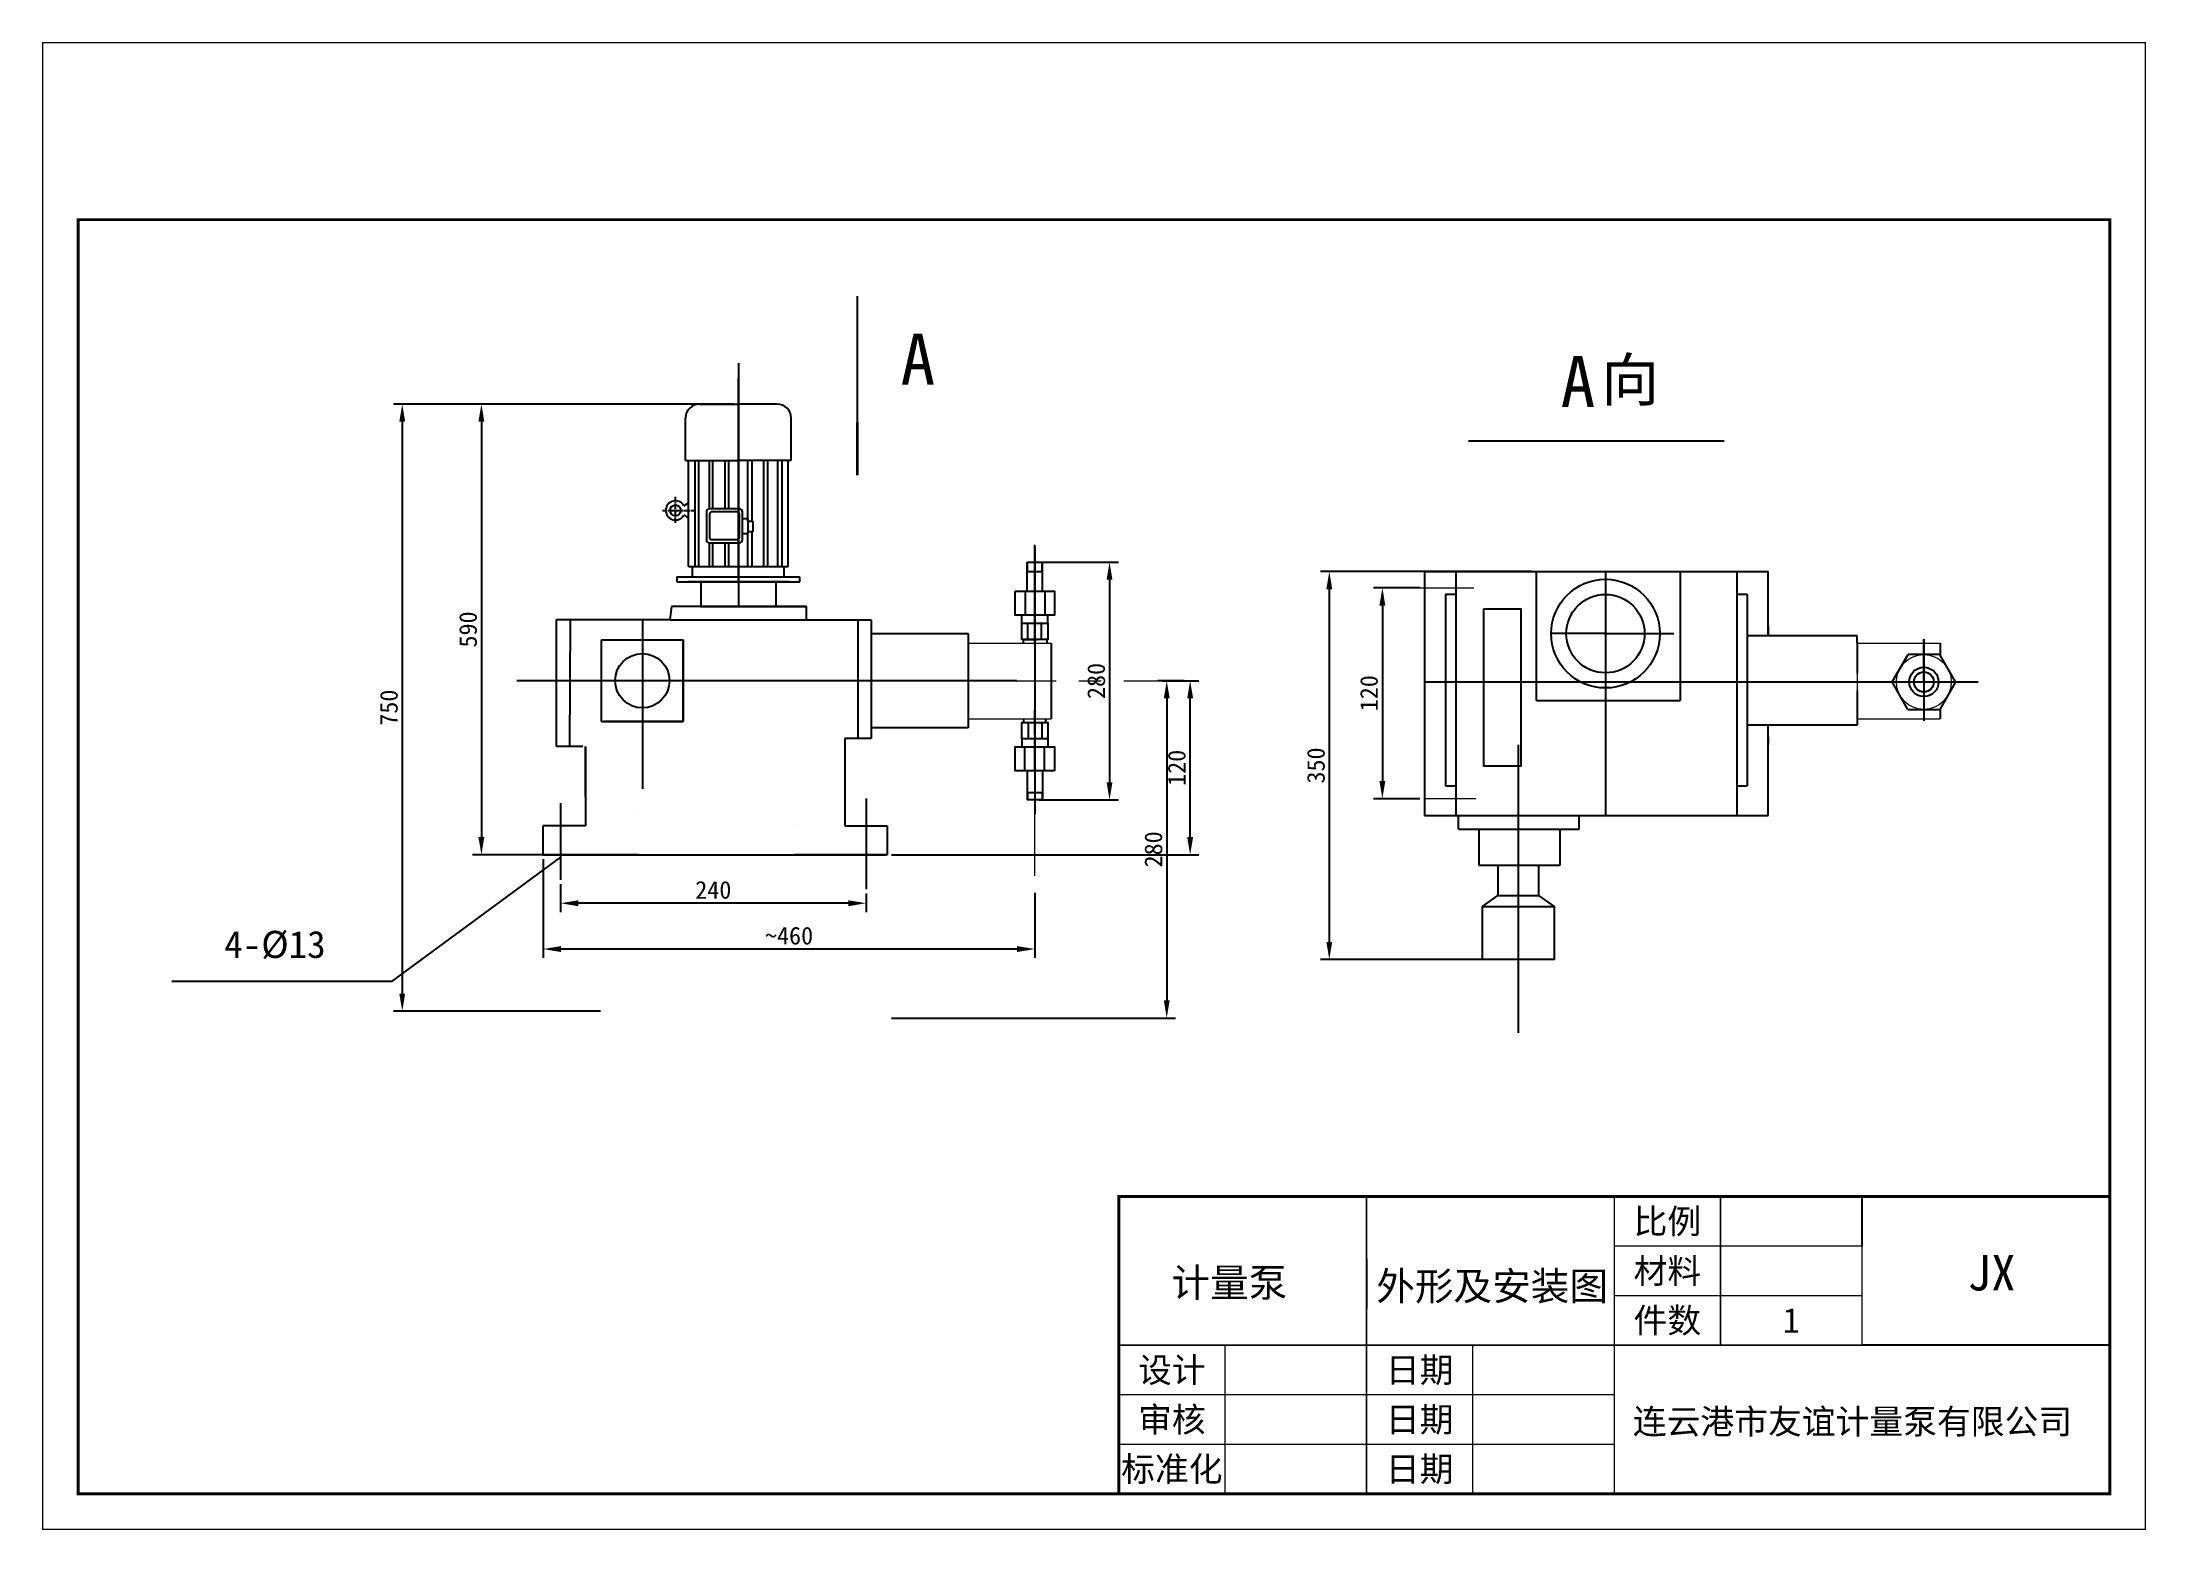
# Model space of a CAD drawing. Header units: millimetres. Extents: x 31 to 328, y 15 to 225.
import ezdxf
from ezdxf.enums import TextEntityAlignment as Align

# ---------------------------------------------------------------- set-up
doc = ezdxf.new("R2010")
doc.units = ezdxf.units.MM
doc.header["$PDMODE"] = 35
doc.linetypes.add('CENTER', pattern=[0.82, 0.7, -0.04, 0.04, -0.04])
doc.linetypes.add('CENTER2', pattern=[28.575, 19.05, -3.175, 3.175, -3.175])
for name, color, linetype, lineweight in [('01-轮廓线', 7, 'Continuous', 35), ('02-中心线', 1, 'CENTER2', 15), ('04-标注', 3, 'Continuous', 20)]:
    doc.layers.add(name, color=color, linetype=linetype, lineweight=lineweight)
for name, color, linetype in [('05-文字', 5, 'Continuous'), ('2', 4, 'Continuous'), ('5', 1, 'CENTER')]:
    doc.layers.add(name, color=color, linetype=linetype)
doc.styles.add('S', font='SimSun.ttf')
doc.dimstyles.new('ISO-25', dxfattribs={"dimtxt": 2.5, "dimasz": 2.5, "dimexe": 1.25, "dimexo": 0.625, "dimtad": 1, "dimtxsty": 'Standard', "dimcen": 2.5, "dimadec": 0, "dimazin": 0, "dimtfac": 1, "dimtmove": 0, "dimatfit": 3, "dimfxl": 0, "dimarcsym": 0})

# ---------------------------------------------------------------- blocks, each defined once
blk = doc.blocks.new('*D14')
at = {"layer": '04-标注', "color": 0, "lineweight": -2}
for p, q in [((225.49, 148.25), (218.93, 148.25)), ((220.18, 145.75), (220.18, 120.96)), ((225.49, 118.46), (218.93, 118.46))]:
    blk.add_line(p, q, dxfattribs=at)
at = {"layer": '04-标注', "color": 0}
for points in [[(219.76, 145.75), (220.59, 145.75), (220.18, 148.25)], [(219.76, 120.96), (220.59, 120.96), (220.18, 118.46)]]:
    blk.add_solid(points, dxfattribs=at)
at = {"layer": 'Defpoints', "color": 0}
for p in [(226.12, 148.25), (220.18, 118.46), (226.12, 118.46)]:
    blk.add_point(p, dxfattribs=at)
at = {"layer": '04-标注', "color": 0, "insert": (218.3, 133.36), "char_height": 2.5, "attachment_point": 5, "rotation": 90}
blk.add_mtext('\\A1;120', dxfattribs=at)
blk = doc.blocks.new('*D15')
at = {"layer": '04-标注', "color": 0, "lineweight": -2}
for p, q in [((171.7, 151.88), (182.88, 151.88)), ((181.63, 149.38), (181.63, 120.79)), ((171.7, 118.29), (182.88, 118.29))]:
    blk.add_line(p, q, dxfattribs=at)
at = {"layer": '04-标注', "color": 0}
for points in [[(181.22, 149.38), (182.05, 149.38), (181.63, 151.88)], [(181.22, 120.79), (182.05, 120.79), (181.63, 118.29)]]:
    blk.add_solid(points, dxfattribs=at)
at = {"layer": 'Defpoints', "color": 0}
for p in [(171.08, 151.88), (171.08, 118.29), (181.63, 118.29)]:
    blk.add_point(p, dxfattribs=at)
at = {"layer": '04-标注', "color": 0, "insert": (179.76, 135.09), "char_height": 2.5, "attachment_point": 5, "rotation": 90}
blk.add_mtext('\\A1;280', dxfattribs=at)
blk = doc.blocks.new('*D17')
at = {"color": 0, "lineweight": -2}
for p, q in [((241.31, 150.56), (211.43, 150.56)), ((212.68, 148.06), (212.68, 98.23)), ((101.64, 109.9), (101.64, 95.97)), ((171.08, 105.14), (171.08, 95.97)), ((168.58, 97.22), (104.14, 97.22)), ((238.73, 95.73), (211.43, 95.73))]:
    blk.add_line(p, q, dxfattribs=at)
at = {"color": 0}
for points in [[(212.26, 148.06), (213.09, 148.06), (212.68, 150.56)], [(212.26, 98.23), (213.09, 98.23), (212.68, 95.73)], [(104.14, 97.63), (104.14, 96.8), (101.64, 97.22)], [(168.58, 97.63), (168.58, 96.8), (171.08, 97.22)]]:
    blk.add_solid(points, dxfattribs=at)
at = {"layer": 'Defpoints', "color": 0}
for p in [(241.94, 150.56), (101.64, 110.53), (171.08, 105.77), (101.64, 97.22), (212.68, 95.73), (239.36, 95.73)]:
    blk.add_point(p, dxfattribs=at)
at = {"color": 0, "insert": (210.8, 123.15), "char_height": 2.5, "attachment_point": 5, "rotation": 90}
blk.add_mtext('\\A1;350', dxfattribs=at)
at = {"color": 0, "insert": (136.36, 99.09), "char_height": 2.5, "attachment_point": 5}
blk.add_mtext('\\A1;~460', dxfattribs=at)
blk = doc.blocks.new('*D16')
at = {"color": 0, "lineweight": -2}
for p, q in [((104.09, 106.37), (104.09, 102.44)), ((147.23, 105.06), (147.23, 102.44)), ((144.73, 103.69), (106.59, 103.69))]:
    blk.add_line(p, q, dxfattribs=at)
at = {"color": 0}
for points in [[(106.59, 104.11), (106.59, 103.27), (104.09, 103.69)], [(144.73, 104.11), (144.73, 103.27), (147.23, 103.69)]]:
    blk.add_solid(points, dxfattribs=at)
at = {"layer": 'Defpoints', "color": 0}
for p in [(104.09, 107), (147.23, 105.69), (104.09, 103.69)]:
    blk.add_point(p, dxfattribs=at)
at = {"color": 0, "insert": (125.66, 105.56), "char_height": 2.5, "attachment_point": 5}
blk.add_mtext('\\A1;240', dxfattribs=at)
blk = doc.blocks.new('*D18')
at = {"color": 0, "lineweight": -2}
for p, q in [((192.19, 135.12), (188.46, 135.12)), ((189.09, 135.12), (194.27, 135.12)), ((189.71, 132.62), (189.71, 89.97)), ((193.02, 113.03), (193.02, 132.62)), ((150.84, 110.53), (194.27, 110.53)), ((150.84, 87.47), (190.96, 87.47))]:
    blk.add_line(p, q, dxfattribs=at)
at = {"color": 0}
for points in [[(189.3, 132.62), (190.13, 132.62), (189.71, 135.12)], [(192.6, 132.62), (193.44, 132.62), (193.02, 135.12)], [(192.6, 113.03), (193.44, 113.03), (193.02, 110.53)], [(189.3, 89.97), (190.13, 89.97), (189.71, 87.47)]]:
    blk.add_solid(points, dxfattribs=at)
at = {"layer": 'Defpoints', "color": 0}
for p in [(188.46, 135.12), (192.82, 135.12), (193.02, 135.12), (150.22, 110.53), (150.22, 87.47), (189.71, 87.47)]:
    blk.add_point(p, dxfattribs=at)
at = {"color": 0, "char_height": 2.5, "attachment_point": 5, "rotation": 90}
for s, insert in [('\\A1;120', (191.14, 122.82)), ('\\A1;280', (187.84, 111.3))]:
    blk.add_mtext(s, dxfattribs=dict(at, insert=insert))
blk = doc.blocks.new('*D19')
at = {"color": 0, "lineweight": -2}
for p, q in [((128.57, 174.21), (80.47, 174.21)), ((128.57, 174.21), (91.65, 174.21)), ((81.72, 171.71), (81.72, 90.93)), ((92.9, 171.71), (92.9, 113.03)), ((114.47, 110.53), (91.65, 110.53)), ((109.73, 88.43), (80.47, 88.43))]:
    blk.add_line(p, q, dxfattribs=at)
at = {"color": 0}
for points in [[(81.3, 171.71), (82.13, 171.71), (81.72, 174.21)], [(92.48, 171.71), (93.31, 171.71), (92.9, 174.21)], [(92.48, 113.03), (93.31, 113.03), (92.9, 110.53)], [(81.3, 90.93), (82.13, 90.93), (81.72, 88.43)]]:
    blk.add_solid(points, dxfattribs=at)
at = {"layer": 'Defpoints', "color": 0}
for p in [(129.2, 174.21), (129.2, 174.21), (92.9, 110.53), (115.1, 110.53), (81.72, 88.43), (110.36, 88.43)]:
    blk.add_point(p, dxfattribs=at)
at = {"color": 0, "char_height": 2.5, "attachment_point": 5, "rotation": 90}
for s, insert in [('\\A1;590', (91.02, 142.37)), ('\\A1;750', (79.84, 131.32))]:
    blk.add_mtext(s, dxfattribs=dict(at, insert=insert))

msp = doc.modelspace()

# ---------------------------------------------------------------- linework, layer by layer
at = {"color": 0}
for p, q in [((145.994, 189.461), (145.994, 171.607)), ((129.196, 179.998), (129.196, 145.623)), ((129.196, 149.109), (129.196, 177.87)), ((232.351, 169.004), (268.457, 169.004)), ((169.996, 147.759), (169.996, 151.882)), ((169.996, 151.882), (172.156, 151.882)), ((170.057, 150.546), (170.057, 151.882)), ((171.076, 140.427), (171.076, 154.341)), ((171.076, 153.979), (171.076, 116.268)), ((171.076, 147.759), (171.076, 152.803)), ((172.098, 150.546), (172.098, 151.882)), ((172.156, 147.759), (172.156, 151.882)), ((120.524, 149.803), (120.524, 149.109)), ((136.396, 149.109), (121.996, 149.109)), ((123.915, 149.109), (123.915, 145.623)), ((134.54, 145.623), (134.54, 149.109)), ((137.869, 149.109), (137.869, 149.803)), ((169.996, 150.546), (172.156, 150.546)), ((226.115, 150.562), (226.115, 116.081)), ((226.115, 150.562), (270.261, 150.562)), ((230.545, 150.562), (230.545, 116.081)), ((251.692, 150.562), (251.692, 134.948)), ((251.692, 150.562), (251.692, 116.081)), ((263.634, 150.562), (274.69, 150.562)), ((270.261, 150.562), (270.261, 116.081)), ((274.69, 141.445), (274.69, 150.562)), ((169.755, 144.387), (169.755, 147.759)), ((171.076, 148.563), (171.076, 121.683)), ((171.076, 147.759), (171.076, 143.263)), ((172.547, 144.387), (172.547, 147.759)), ((229.105, 147.352), (229.105, 120.298)), ((229.105, 147.352), (229.105, 120.298)), ((229.105, 147.352), (230.545, 147.352)), ((229.105, 147.352), (229.105, 120.298)), ((270.261, 147.352), (271.701, 147.352)), ((271.701, 147.352), (271.701, 120.298)), ((103.513, 125.835), (103.513, 143.757)), ((119.516, 143.718), (103.513, 143.718)), ((105.381, 125.835), (105.464, 143.748)), ((115.635, 143.718), (115.635, 119.861)), ((119.755, 145.623), (119.516, 143.718)), ((119.516, 143.718), (138.811, 143.718)), ((123.915, 145.623), (119.755, 145.623)), ((119.755, 145.623), (119.755, 145.623)), ((119.755, 145.623), (119.755, 145.623)), ((123.915, 145.623), (133.58, 145.623)), ((123.915, 145.623), (123.915, 145.623)), ((123.915, 145.623), (138.811, 145.623)), ((138.811, 145.623), (123.915, 145.623)), ((123.915, 145.623), (123.915, 145.623)), ((127.053, 143.718), (147.978, 143.718)), ((133.58, 145.623), (133.58, 145.623)), ((133.58, 145.623), (133.58, 145.623)), ((133.58, 145.623), (134.54, 145.623)), ((138.811, 143.718), (138.811, 145.623)), ((146.109, 126.955), (146.109, 143.718)), ((147.978, 143.718), (147.978, 126.955)), ((147.978, 143.718), (147.978, 141.798)), ((169.255, 143.263), (169.255, 144.387)), ((170.032, 143.263), (170.032, 140.962)), ((171.076, 142.728), (171.076, 139.196)), ((171.96, 143.263), (171.96, 140.962)), ((172.897, 143.263), (172.897, 144.387)), ((274.69, 142.832), (274.69, 141.445)), ((109.875, 129.363), (109.875, 140.883)), ((109.875, 140.883), (121.395, 140.883)), ((110.131, 140.883), (121.395, 140.883)), ((121.395, 129.363), (121.395, 140.883)), ((121.395, 140.883), (121.395, 129.363)), ((147.978, 141.798), (161.657, 141.798)), ((161.657, 141.798), (161.657, 128.448)), ((169.412, 140.962), (169.412, 140.427)), ((169.544, 140.962), (171.464, 140.962)), ((172.771, 140.962), (172.771, 140.427)), ((173.376, 140.427), (173.376, 129.743)), ((251.692, 141.779), (244.012, 141.779)), ((251.692, 141.779), (261.371, 141.779)), ((287.249, 141.445), (271.701, 141.445)), ((287.249, 140.427), (287.249, 141.445)), ((287.249, 140.531), (287.249, 136.156)), ((296.668, 134.948), (296.668, 140.99)), ((296.668, 140.99), (296.668, 129.451)), ((298.967, 140.427), (298.967, 139.409)), ((298.967, 140.07), (298.967, 138.719)), ((168.528, 135.123), (97.908, 135.123)), ((226.115, 134.948), (296.939, 134.948)), ((292.193, 134.948), (301.142, 134.947)), ((294.956, 134.948), (304.361, 134.948)), ((171.076, 127.442), (171.076, 130.974)), ((241.938, 132.342), (262.223, 132.342)), ((287.249, 133.739), (287.249, 128.863)), ((298.967, 131.185), (298.967, 129.743)), ((109.875, 129.363), (121.395, 129.363)), ((121.395, 129.363), (110.131, 129.363)), ((161.657, 128.448), (147.978, 128.448)), ((169.53, 129.208), (169.53, 129.743)), ((170.193, 126.907), (170.193, 129.208)), ((172.121, 126.907), (172.121, 129.208)), ((172.646, 129.208), (172.646, 129.743)), ((287.249, 128.863), (271.701, 128.863)), ((274.69, 127.181), (274.69, 128.863)), ((298.967, 130.486), (298.967, 129.743)), ((107.25, 125.835), (103.513, 125.835)), ((107.623, 118.741), (107.623, 125.835)), ((107.623, 125.835), (107.623, 114.634)), ((147.978, 126.955), (144.241, 126.955)), ((144.241, 126.955), (144.241, 114.634)), ((169.255, 126.907), (169.255, 125.783)), ((169.605, 125.783), (169.605, 122.411)), ((171.076, 122.411), (171.076, 126.907)), ((172.398, 125.783), (172.398, 122.411)), ((172.897, 126.907), (172.897, 125.783)), ((239.359, 126.054), (239.359, 85.393)), ((274.69, 127.181), (274.69, 126.129)), ((274.69, 116.081), (274.69, 127.181)), ((169.996, 122.411), (169.996, 118.288)), ((171.076, 122.411), (171.076, 117.367)), ((172.156, 122.411), (172.156, 118.288)), ((169.996, 119.313), (172.156, 119.313)), ((170.056, 119.313), (170.056, 118.288)), ((172.102, 119.313), (172.102, 118.288)), ((229.105, 120.298), (230.545, 120.298)), ((270.261, 120.298), (271.701, 120.298)), ((104.09, 117.833), (104.09, 106.999)), ((115.096, 116.554), (115.096, 116.554)), ((147.23, 118.489), (147.23, 105.686)), ((172.156, 118.288), (169.996, 118.288)), ((226.115, 116.081), (270.261, 116.081)), ((230.942, 114.161), (230.942, 116.081)), ((230.942, 116.081), (230.942, 116.081)), ((247.968, 114.161), (247.968, 116.081)), ((270.261, 116.081), (274.69, 116.081)), ((101.645, 114.634), (101.645, 114.634)), ((101.645, 110.527), (101.645, 114.634)), ((107.623, 114.634), (101.645, 114.634)), ((137.142, 114.634), (137.142, 114.634)), ((144.241, 114.634), (150.22, 114.634)), ((150.22, 114.634), (150.22, 110.527)), ((230.942, 114.161), (247.968, 114.161)), ((233.825, 114.161), (233.825, 112.267)), ((245.272, 109.059), (245.272, 114.161)), ((104.09, 110.195), (80.176, 92.646)), ((115.096, 110.527), (101.645, 110.527)), ((101.645, 110.527), (150.22, 110.527)), ((150.22, 110.527), (137.142, 110.527)), ((233.825, 112.267), (233.825, 109.059)), ((233.825, 109.059), (245.272, 109.059)), ((236.479, 109.059), (236.479, 104.806)), ((242.239, 109.059), (242.239, 104.806)), ((234.339, 103.216), (236.479, 104.806)), ((236.479, 104.806), (242.239, 104.806)), ((242.239, 104.806), (244.421, 103.216)), ((80.176, 92.646), (49.163, 92.646)), ((182.938, 58.44), (182.938, 54.628))]:
    msp.add_line(p, q, dxfattribs=at)
for points, const_width in [([(30.938, 15.253), (327.938, 15.253), (327.938, 225.253), (30.938, 225.253)], 0.2), ([(35.938, 20.253), (322.938, 20.253), (322.938, 200.253), (35.938, 200.253)], 0.4), ([(182.938, 20.253), (322.938, 20.253), (322.938, 62.253), (182.938, 62.253)], 0.4)]:
    msp.add_lwpolyline(points, close=True, dxfattribs=dict(const_width=const_width))
msp.add_lwpolyline([(241.938, 132.342), (241.938, 150.562), (262.223, 150.562), (262.223, 132.342)], dxfattribs=at)
for points in [[(168.318, 147.759), (173.835, 147.759), (173.835, 144.387), (168.318, 144.387)], [(169.255, 143.263), (172.897, 143.263), (172.897, 140.962), (169.255, 140.962)], [(234.525, 145.289), (239.747, 145.289), (239.747, 123.057), (234.525, 123.057)], [(172.897, 126.907), (169.255, 126.907), (169.255, 129.208), (172.897, 129.208)], [(173.835, 122.411), (168.318, 122.411), (168.318, 125.783), (173.835, 125.783)], [(234.339, 103.216), (244.421, 103.216), (244.421, 95.731), (234.339, 95.731)]]:
    msp.add_lwpolyline(points, close=True, dxfattribs=at)
msp.add_lwpolyline([(217.938, 62.253, 0.2, 0.2, 0), (217.938, 20.253, 0.2, 0.2, 0)], format="xyseb")
at = {"const_width": 0.2}
for points in [[(252.938, 62.253), (252.938, 20.253)], [(267.938, 62.253), (267.938, 41.253)], [(287.938, 62.253), (287.938, 41.253)], [(287.938, 55.253), (252.938, 55.253)], [(287.938, 48.253), (252.938, 48.253)], [(322.938, 41.253), (182.938, 41.253)], [(197.938, 41.253), (197.938, 20.253)], [(232.938, 41.253), (232.938, 20.253)], [(252.938, 34.253), (182.938, 34.253)], [(252.938, 27.253), (182.938, 27.253)]]:
    msp.add_lwpolyline(points, dxfattribs=at)
at = {"color": 0}
for centre, radius in [((251.692, 141.779), 7.68), ((251.692, 141.779), 5.534), ((251.692, 141.779), 5.534), ((115.635, 135.123), 3.84), ((296.668, 134.952), 2.071), ((296.668, 134.952), 1.409)]:
    msp.add_circle(centre, radius, dxfattribs=at)
at = {"layer": '01-轮廓线', "color": 0}
msp.add_line((145.994, 171.607), (145.994, 164.168), dxfattribs=at)
at = {"layer": '02-中心线', "color": 0}
msp.add_line((97.908, 135.123), (192.816, 135.123), dxfattribs=at)
at = {"layer": '04-标注'}
msp.add_line((322.938, 200.253), (322.938, 200.253), dxfattribs=at)
at = {"layer": '04-标注', "color": 0}
for p, q in [((225.49, 148.25), (233.114, 148.25)), ((161.657, 140.427), (173.376, 140.427)), ((287.249, 140.427), (298.967, 140.427)), ((287.249, 136.156), (287.249, 132.085)), ((161.657, 129.743), (173.376, 129.743)), ((287.249, 129.743), (298.967, 129.743)), ((171.076, 107.573), (171.076, 116.268)), ((226.115, 118.464), (233.374, 118.464)), ((182.938, 62.253), (182.938, 62.253)), ((182.938, 62.253), (182.938, 54.628)), ((217.938, 54.628), (217.938, 49.936)), ((217.938, 54.628), (217.938, 46.398)), ((217.938, 49.936), (217.938, 46.398)), ((252.938, 41.253), (267.938, 41.253)), ((252.938, 41.253), (267.938, 41.253))]:
    msp.add_line(p, q, dxfattribs=at)
msp.add_circle((296.668, 134.948), 3.874, dxfattribs=at)
at = {"layer": '05-文字', "color": 0}
for p, q in [((287.938, 55.253), (287.938, 62.253)), ((217.938, 53.473), (217.938, 46.398)), ((322.938, 41.253), (287.938, 41.253))]:
    msp.add_line(p, q, dxfattribs=at)
at = {"layer": '2', "color": 0}
for p, q in [((123.724, 174.213), (129.196, 174.213)), ((134.669, 174.213), (129.196, 174.213)), ((121.74, 166.259), (121.74, 172.229)), ((136.653, 166.259), (136.653, 172.229)), ((121.74, 166.259), (129.196, 166.259)), ((122.173, 151.274), (122.173, 166.259)), ((123.061, 166.259), (123.061, 151.274)), ((123.61, 151.274), (123.61, 166.259)), ((125.064, 166.259), (125.064, 159.407)), ((125.613, 159.41), (125.613, 166.259)), ((127.291, 166.259), (127.291, 159.41)), ((127.84, 159.41), (127.84, 166.259)), ((136.653, 166.259), (129.196, 166.259)), ((130.553, 157.668), (130.553, 166.259)), ((131.102, 166.259), (131.102, 157.668)), ((132.78, 151.274), (132.78, 166.259)), ((133.329, 166.259), (133.329, 151.274)), ((134.783, 151.274), (134.783, 166.259)), ((135.331, 166.259), (135.331, 151.274)), ((136.22, 151.274), (136.22, 166.259)), ((121.507, 159.846), (122.173, 160.279)), ((121.507, 158.539), (122.173, 158.105)), ((124.684, 158.977), (124.684, 155.062)), ((129.348, 159.41), (125.117, 159.41)), ((125.117, 158.717), (125.117, 155.322)), ((129.088, 158.977), (125.377, 158.977)), ((129.348, 155.322), (129.348, 158.717)), ((129.781, 155.062), (129.781, 158.977)), ((129.781, 158.06), (130.54, 158.06)), ((130.54, 158.06), (130.54, 155.874)), ((130.54, 157.668), (131.244, 157.668)), ((131.244, 157.668), (131.244, 156.168)), ((125.064, 154.632), (125.064, 151.274)), ((125.117, 154.629), (129.348, 154.629)), ((125.377, 155.062), (129.088, 155.062)), ((125.613, 151.274), (125.613, 154.629)), ((127.291, 154.589), (127.291, 151.274)), ((127.84, 151.274), (127.84, 154.589)), ((130.54, 155.874), (129.781, 155.874)), ((131.244, 156.168), (130.54, 156.168)), ((130.553, 151.274), (130.553, 156.168)), ((131.102, 156.168), (131.102, 151.274)), ((120.524, 149.803), (137.869, 149.803)), ((120.524, 149.109), (137.869, 149.109)), ((122.173, 151.274), (136.22, 151.274)), ((122.742, 149.803), (122.742, 151.274)), ((135.651, 149.803), (135.651, 151.274)), ((292.191, 134.952), (294.431, 138.827)), ((298.907, 138.824), (294.431, 138.827)), ((301.142, 134.947), (298.907, 138.824)), ((294.427, 131.075), (292.191, 134.952)), ((301.142, 134.947), (298.902, 131.072)), ((294.427, 131.075), (298.902, 131.072))]:
    msp.add_line(p, q, dxfattribs=at)
msp.add_circle((120.312, 159.192), 0.768, dxfattribs=at)
for centre, radius, start, end in [((123.724, 172.229), 1.984, 90, 180), ((134.669, 172.229), 1.984, 0, 90), ((120.312, 159.192), 1.362, 28.65939, 331.34061), ((125.117, 158.977), 0.434, 90, 180), ((125.377, 158.717), 0.26, 90, 180), ((129.088, 158.717), 0.26, 360, 90), ((129.348, 158.977), 0.434, 0, 90), ((125.117, 155.062), 0.434, 180, 270), ((125.377, 155.322), 0.26, 180, 270), ((129.088, 155.322), 0.26, 270, 360), ((129.348, 155.062), 0.434, 270, 0)]:
    msp.add_arc(centre, radius, start, end, dxfattribs=at)
at = {"layer": '5', "color": 0}
for p, q in [((120.312, 157.431), (120.312, 161.107)), ((118.463, 159.192), (123.161, 159.192))]:
    msp.add_line(p, q, dxfattribs=at)

# ---------------------------------------------------------------- texts
at = {"color": 0, "style": 'S'}
for s, height, p in [('A', 7.2, (154.555, 180.534)), ('向', 6, (255.19, 177.649)), ('A', 7.2, (247.802, 177.393)), ('4-%%C13', 3.84, (63.735, 97.874)), ('JX', 5, (306.201, 51.479)), ('计量泵', 4, (198.563, 50.089))]:
    msp.add_text(s, height=height, dxfattribs=at).set_placement(p, align=Align.MIDDLE_CENTER)
at = {"style": 'S'}
for s, p in [('比例', (260.438, 58.753)), ('材料', (260.438, 51.753)), ('件数', (260.438, 44.753)), ('设计', (190.438, 37.753)), ('日期', (225.438, 37.753)), ('审核', (190.438, 30.753)), ('日期', (225.438, 30.753)), ('标准化', (190.438, 23.753)), ('日期', (225.438, 23.753))]:
    msp.add_text(s, height=3.5, dxfattribs=at).set_placement(p, align=Align.MIDDLE_CENTER)
at = {"layer": '01-轮廓线', "color": 0, "style": 'S'}
msp.add_text('连云港市友谊计量泵有限公司', height=3.5, dxfattribs=at).set_placement((286.588, 30.466), align=Align.MIDDLE_CENTER)
at = {"layer": '04-标注', "color": 0, "style": 'S'}
for s, height, p in [('外形及安装图', 4, (235.687, 49.601)), ('1', 3.5, (277.938, 44.753))]:
    msp.add_text(s, height=height, dxfattribs=at).set_placement(p, align=Align.MIDDLE_CENTER)

# ---------------------------------------------------------------- dimensions: what is measured, and where the dimension line sits
at = {"color": 0}
for base, p1, p2, text, picture, middle in [((92.897, 110.527), (129.196, 174.213), (115.096, 110.527), '590', '*D19', (91.022, 142.37)), ((212.675, 95.731), (241.938, 150.562), (239.359, 95.731), '350', '*D17', (210.8, 123.147)), ((193.019, 135.123), (150.22, 110.527), (188.462, 135.123), '120', '*D18', (191.144, 122.825))]:
    dim = msp.add_linear_dim(base=base, p1=p1, p2=p2, angle=90, text=text, dimstyle='ISO-25', override={"dimtp": -0.009, "dimtm": 0.034, "dimtfac": 0.5, "dimtolj": 1}, dxfattribs=at)
    dim.commit()
    dim.dimension.update_dxf_attribs({"geometry": picture, "text_midpoint": middle})
for base, p1, p2, text, picture, middle in [((101.645, 97.217), (171.076, 105.768), (101.645, 110.527), '~460', '*D17', (136.361, 99.092)), ((104.09, 103.689), (147.23, 105.686), (104.09, 106.999), '240', '*D16', (125.66, 105.564))]:
    dim = msp.add_linear_dim(base=base, p1=p1, p2=p2, text=text, dimstyle='ISO-25', override={"dimtp": -0.009, "dimtm": 0.034, "dimtfac": 0.5, "dimtolj": 1}, dxfattribs=at)
    dim.commit()
    dim.dimension.update_dxf_attribs({"geometry": picture, "text_midpoint": middle})
at = {"layer": '04-标注', "color": 0}
for base, p1, p2, text, picture, middle in [((181.633, 118.288), (171.076, 151.882), (171.076, 118.288), '280', '*D15', (179.758, 135.085)), ((220.177, 118.464), (226.115, 148.25), (226.115, 118.464), '120', '*D14', (218.302, 133.357))]:
    dim = msp.add_linear_dim(base=base, p1=p1, p2=p2, angle=90, text=text, dimstyle='ISO-25', override={"dimtp": -0.009, "dimtm": 0.034, "dimtfac": 0.5, "dimtolj": 1}, dxfattribs=at)
    dim.commit()
    dim.dimension.update_dxf_attribs({"geometry": picture, "text_midpoint": middle})

doc.saveas('drawing.dxf')
